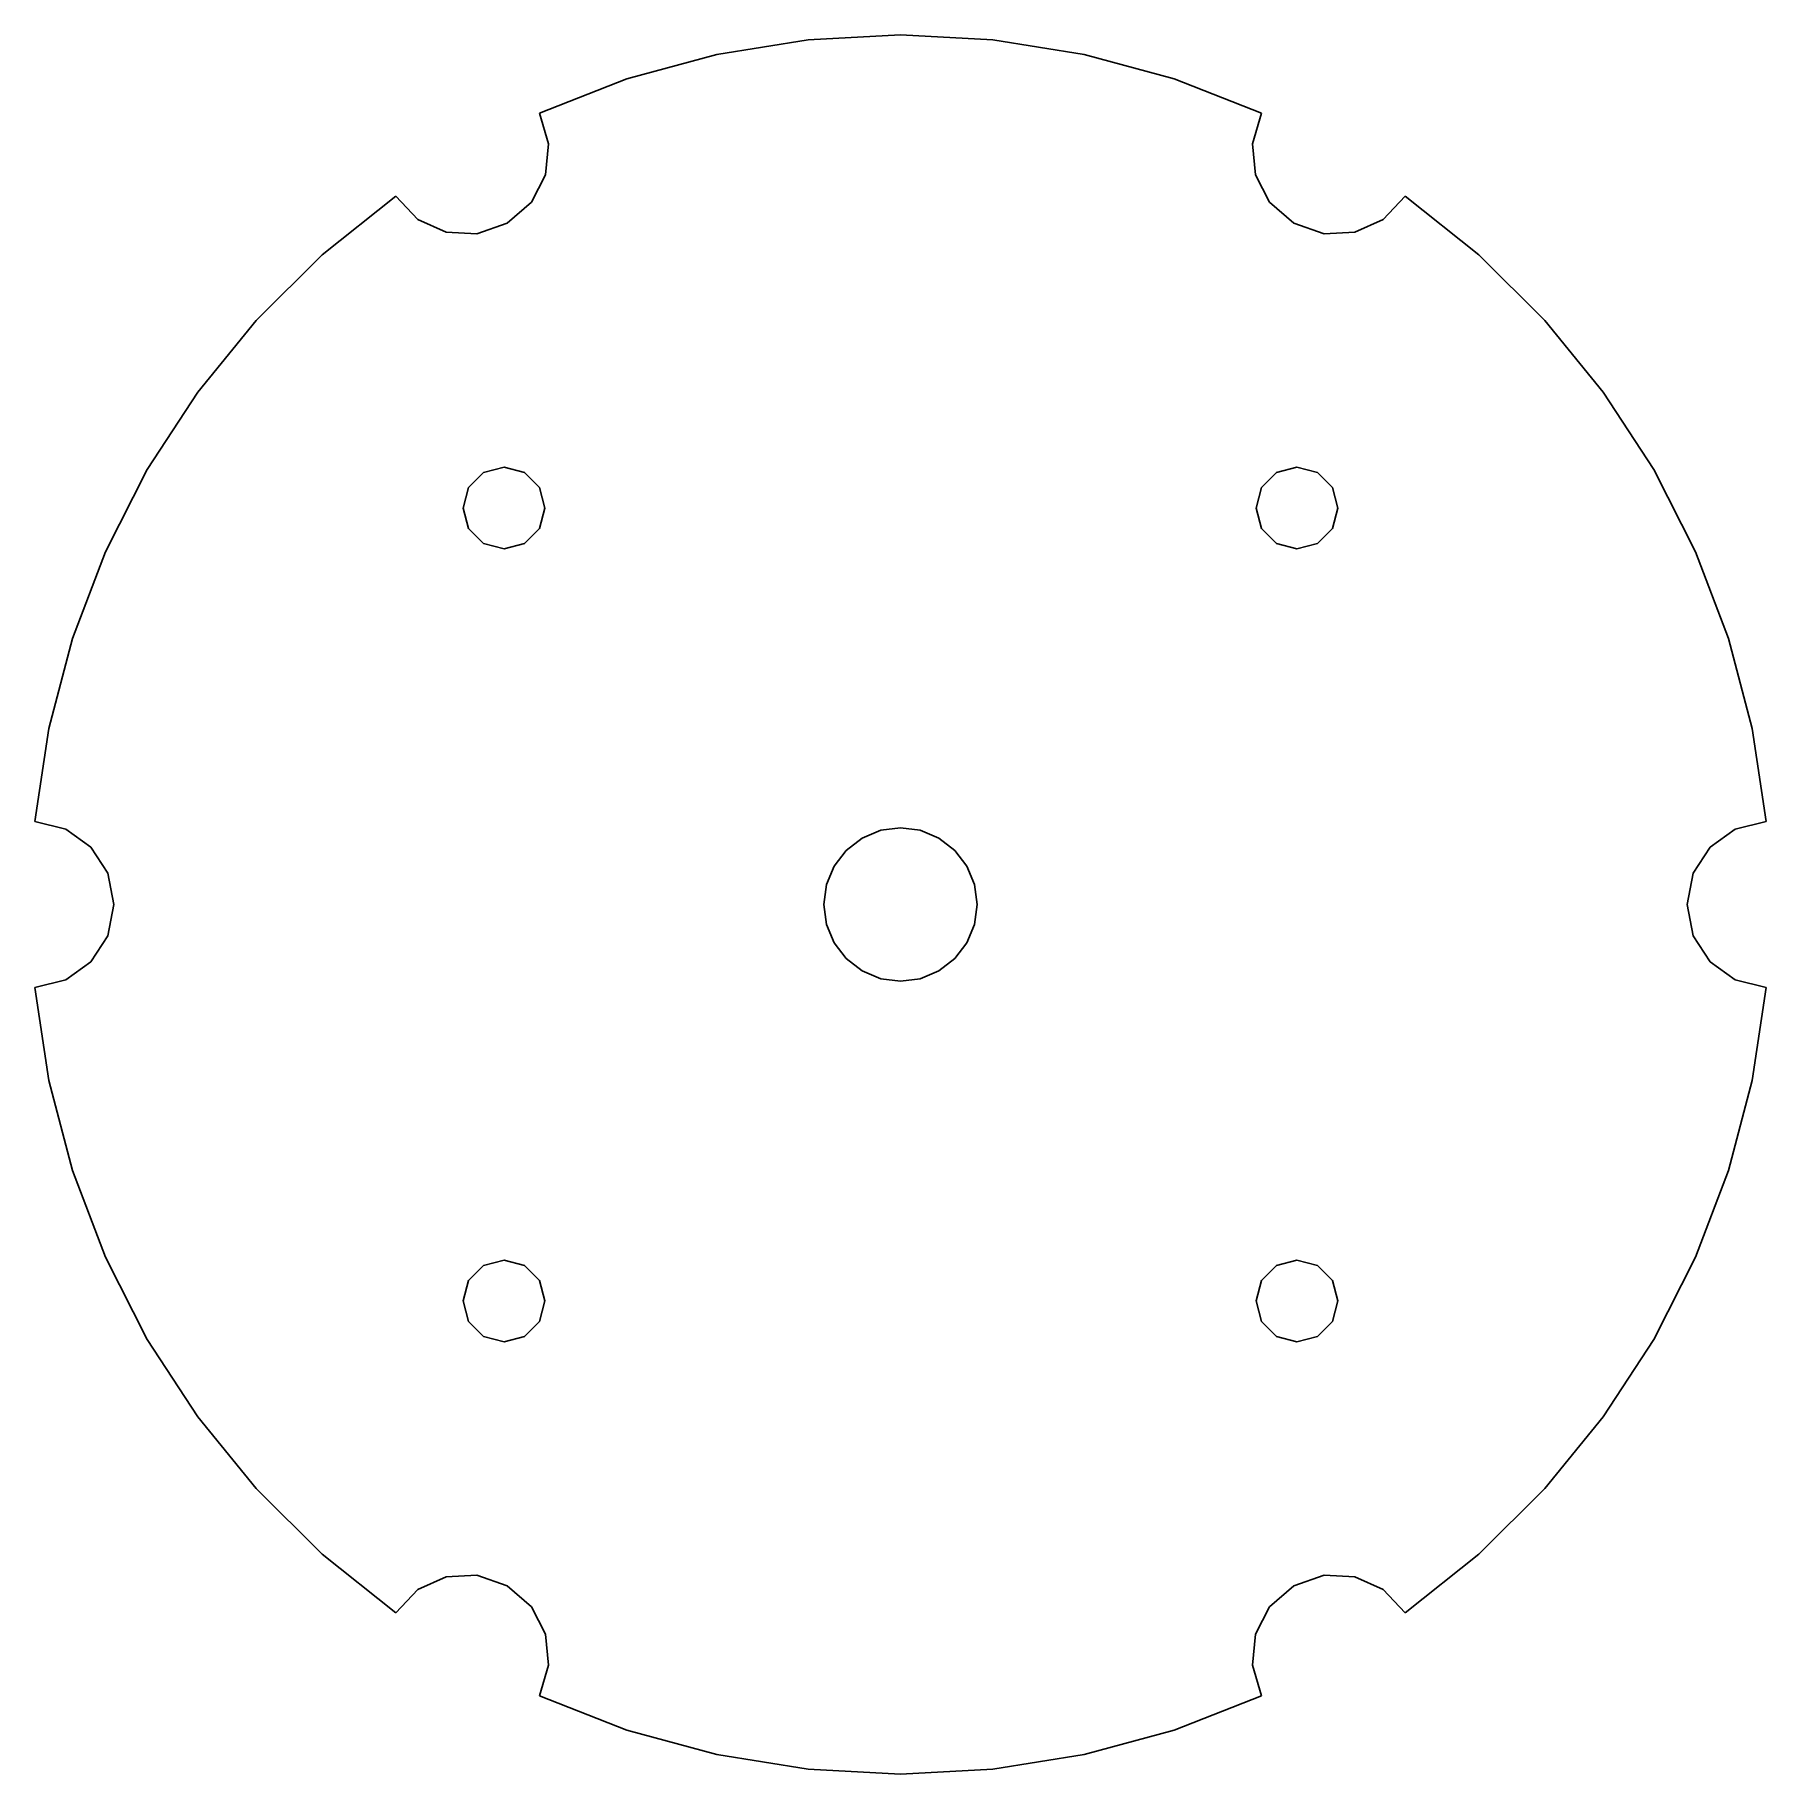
# Model space of a CAD drawing. Extents: x -34 to 34, y -34 to 298.
# Drawn here: x -33.8 to 33.8, y -34 to 34 of the extents above.
import ezdxf

# ---------------------------------------------------------------- set-up
doc = ezdxf.new("R2010")
doc.units = 0

msp = doc.modelspace()

# ---------------------------------------------------------------- linework, layer by layer
for p, q in [((0, 34.000331), (-3.605831, 33.808675)), ((3.605831, 33.808675), (0, 34.000331)), ((-3.605831, 33.808675), (-7.180425, 33.233704)), ((7.180425, 33.233704), (3.605831, 33.808675)), ((-7.180425, 33.233704), (-10.692544, 32.27542)), ((10.692544, 32.27542), (7.180425, 33.233704)), ((-10.692544, 32.27542), (-14.110951, 30.933822)), ((14.110951, 30.933822), (10.692544, 32.27542)), ((-13.762043, 29.732923), (-14.110951, 30.933822)), ((14.110951, 30.933822), (13.762043, 29.732923)), ((-13.881728, 28.529241), (-13.762043, 29.732923)), ((13.762043, 29.732923), (13.881728, 28.529241)), ((-14.432032, 27.452049), (-13.881728, 28.529241)), ((13.881728, 28.529241), (14.432032, 27.452049)), ((-19.733676, 27.687539), (-22.604737, 25.397911)), ((-19.733676, 27.687539), (-18.868121, 26.784928)), ((-15.374981, 26.630623), (-14.432032, 27.452049)), ((14.432032, 27.452049), (15.374981, 26.630623)), ((18.868121, 26.784928), (19.733676, 27.687539)), ((22.604737, 25.397911), (19.733676, 27.687539)), ((-18.868121, 26.784928), (-17.765859, 26.286737)), ((-16.557831, 26.224718), (-15.374981, 26.630623)), ((15.374981, 26.630623), (16.557831, 26.224718)), ((17.765859, 26.286737), (18.868121, 26.784928)), ((-17.765859, 26.286737), (-16.557831, 26.224718)), ((16.557831, 26.224718), (17.765859, 26.286737)), ((-22.604737, 25.397911), (-25.190695, 22.835469)), ((25.190695, 22.835469), (22.604737, 25.397911)), ((-25.190695, 22.835469), (-27.475931, 20.027265)), ((27.475931, 20.027265), (25.190695, 22.835469)), ((-27.475931, 20.027265), (-29.444827, 17.000353)), ((29.444827, 17.000353), (27.475931, 20.027265)), ((-29.444827, 17.000353), (-31.081762, 13.781783)), ((-15.49998, 17.100353), (-16.299979, 16.885993)), ((-14.699981, 16.885993), (-15.49998, 17.100353)), ((15.49998, 17.100353), (14.699981, 16.885993)), ((16.299979, 16.885993), (15.49998, 17.100353)), ((31.081762, 13.781783), (29.444827, 17.000353)), ((-16.299979, 16.885993), (-16.885619, 16.300354)), ((-14.114342, 16.300354), (-14.699981, 16.885993)), ((14.699981, 16.885993), (14.114342, 16.300354)), ((16.885619, 16.300354), (16.299979, 16.885993)), ((-16.885619, 16.300354), (-17.099978, 15.500355)), ((-13.899982, 15.500355), (-14.114342, 16.300354)), ((14.114342, 16.300354), (13.899982, 15.500355)), ((17.099978, 15.500355), (16.885619, 16.300354)), ((-17.099978, 15.500355), (-16.885619, 14.700356)), ((-14.114342, 14.700356), (-13.899982, 15.500355)), ((-13.899982, 15.500355), (-13.899982, 15.500355)), ((13.899982, 15.500355), (14.114342, 14.700356)), ((16.885619, 14.700356), (17.099978, 15.500355)), ((17.099978, 15.500355), (17.099978, 15.500355)), ((-16.885619, 14.700356), (-16.299979, 14.114716)), ((-14.699981, 14.114716), (-14.114342, 14.700356)), ((14.114342, 14.700356), (14.699981, 14.114716)), ((16.299979, 14.114716), (16.885619, 14.700356)), ((-31.081762, 13.781783), (-32.37112, 10.398609)), ((-16.299979, 14.114716), (-15.49998, 13.900357)), ((-15.49998, 13.900357), (-14.699981, 14.114716)), ((14.699981, 14.114716), (15.49998, 13.900357)), ((15.49998, 13.900357), (16.299979, 14.114716)), ((32.37112, 10.398609), (31.081762, 13.781783)), ((-32.37112, 10.398609), (-33.297281, 6.877882)), ((33.297281, 6.877882), (32.37112, 10.398609)), ((-33.297281, 6.877882), (-33.844627, 3.246656)), ((33.844627, 3.246656), (33.297281, 6.877882)), ((-32.630165, 2.948369), (-33.844627, 3.246656)), ((-31.647588, 2.242877), (-32.630165, 2.948369)), ((-0.770192, 2.89989), (-1.499998, 2.598447)), ((0, 3.00037), (-0.770192, 2.89989)), ((0.770192, 2.89989), (0, 3.00037)), ((1.499998, 2.598447), (0.770192, 2.89989)), ((32.630165, 2.948369), (31.647588, 2.242877)), ((33.844627, 3.246656), (32.630165, 2.948369)), ((-30.989865, 1.227704), (-31.647588, 2.242877)), ((-2.125958, 2.117138), (-2.598073, 1.500372)), ((-1.499998, 2.598447), (-2.125958, 2.117138)), ((2.125958, 2.117138), (1.499998, 2.598447)), ((2.598073, 1.500372), (2.125958, 2.117138)), ((31.647588, 2.242877), (30.989865, 1.227704)), ((-2.598073, 1.500372), (-2.89615, 0.783126)), ((2.89615, 0.783126), (2.598073, 1.500372)), ((-30.749964, 0.000374), (-30.989865, 1.227704)), ((-2.89615, 0.783126), (-2.999996, 0.000374)), ((2.999996, 0.000374), (2.89615, 0.783126)), ((30.989865, 1.227704), (30.749964, 0.000374)), ((-30.989865, -1.226956), (-30.749964, 0.000374)), ((-2.999996, 0.000374), (-2.89615, -0.782378)), ((2.89615, -0.782378), (2.999996, 0.000374)), ((2.999996, 0.000374), (2.999996, 0.000374)), ((30.749964, 0.000374), (30.989865, -1.226956)), ((-31.647588, -2.242129), (-30.989865, -1.226956)), ((-2.89615, -0.782378), (-2.598073, -1.499624)), ((2.598073, -1.499624), (2.89615, -0.782378)), ((30.989865, -1.226956), (31.647588, -2.242129)), ((-2.598073, -1.499624), (-2.125958, -2.116389)), ((2.125958, -2.116389), (2.598073, -1.499624)), ((-32.630165, -2.947621), (-31.647588, -2.242129)), ((-2.125958, -2.116389), (-1.499998, -2.597699)), ((-1.499998, -2.597699), (-0.770192, -2.899141)), ((0.770192, -2.899141), (1.499998, -2.597699)), ((1.499998, -2.597699), (2.125958, -2.116389)), ((31.647588, -2.242129), (32.630165, -2.947621)), ((-33.844627, -3.245908), (-32.630165, -2.947621)), ((-33.844627, -3.245908), (-33.297281, -6.877134)), ((-0.770192, -2.899141), (0, -2.999622)), ((0, -2.999622), (0.770192, -2.899141)), ((32.630165, -2.947621), (33.844627, -3.245908)), ((33.297281, -6.877134), (33.844627, -3.245908)), ((-33.297281, -6.877134), (-32.37112, -10.397861)), ((32.37112, -10.397861), (33.297281, -6.877134)), ((-32.37112, -10.397861), (-31.081762, -13.781035)), ((31.081762, -13.781035), (32.37112, -10.397861)), ((-31.081762, -13.781035), (-29.444827, -16.999604)), ((-16.299979, -14.113967), (-16.885619, -14.699607)), ((-15.49998, -13.899608), (-16.299979, -14.113967)), ((-14.699981, -14.113967), (-15.49998, -13.899608)), ((-14.114342, -14.699607), (-14.699981, -14.113967)), ((14.699981, -14.113967), (14.114342, -14.699607)), ((15.49998, -13.899608), (14.699981, -14.113967)), ((16.299979, -14.113967), (15.49998, -13.899608)), ((16.885619, -14.699607), (16.299979, -14.113967)), ((29.444827, -16.999604), (31.081762, -13.781035)), ((-16.885619, -14.699607), (-17.099978, -15.499606)), ((-13.899982, -15.499606), (-14.114342, -14.699607)), ((14.114342, -14.699607), (13.899982, -15.499606)), ((17.099978, -15.499606), (16.885619, -14.699607)), ((-17.099978, -15.499606), (-16.885619, -16.299605)), ((-14.114342, -16.299605), (-13.899982, -15.499606)), ((-13.899982, -15.499606), (-13.899982, -15.499606)), ((13.899982, -15.499606), (14.114342, -16.299605)), ((16.885619, -16.299605), (17.099978, -15.499606)), ((17.099978, -15.499606), (17.099978, -15.499606)), ((-16.885619, -16.299605), (-16.299979, -16.885245)), ((-14.699981, -16.885245), (-14.114342, -16.299605)), ((14.114342, -16.299605), (14.699981, -16.885245)), ((16.299979, -16.885245), (16.885619, -16.299605)), ((-29.444827, -16.999604), (-27.475931, -20.026517)), ((-16.299979, -16.885245), (-15.49998, -17.099604)), ((-15.49998, -17.099604), (-14.699981, -16.885245)), ((14.699981, -16.885245), (15.49998, -17.099604)), ((15.49998, -17.099604), (16.299979, -16.885245)), ((27.475931, -20.026517), (29.444827, -16.999604)), ((-27.475931, -20.026517), (-25.190695, -22.834721)), ((25.190695, -22.834721), (27.475931, -20.026517)), ((-25.190695, -22.834721), (-22.604737, -25.397163)), ((22.604737, -25.397163), (25.190695, -22.834721)), ((-22.604737, -25.397163), (-19.733676, -27.686791)), ((19.733676, -27.686791), (22.604737, -25.397163)), ((-17.765859, -26.28599), (-18.868121, -26.78418)), ((-16.557832, -26.223971), (-17.765859, -26.28599)), ((-15.374982, -26.629876), (-16.557832, -26.223971)), ((16.557832, -26.223971), (15.374982, -26.629876)), ((17.765859, -26.28599), (16.557832, -26.223971)), ((18.868121, -26.78418), (17.765859, -26.28599)), ((-18.868121, -26.78418), (-19.733676, -27.686791)), ((-14.432033, -27.451301), (-15.374982, -26.629876)), ((15.374982, -26.629876), (14.432033, -27.451301)), ((19.733676, -27.686791), (18.868121, -26.78418)), ((-13.881729, -28.528493), (-14.432033, -27.451301)), ((14.432033, -27.451301), (13.881729, -28.528493)), ((-13.762044, -29.732175), (-13.881729, -28.528493)), ((13.881729, -28.528493), (13.762044, -29.732175)), ((-14.110951, -30.933073), (-13.762044, -29.732175)), ((13.762044, -29.732175), (14.110951, -30.933073)), ((-14.110951, -30.933073), (-10.692544, -32.274671)), ((10.692544, -32.274671), (14.110951, -30.933073)), ((-10.692544, -32.274671), (-7.180425, -33.232956)), ((7.180425, -33.232956), (10.692544, -32.274671)), ((-7.180425, -33.232956), (-3.605831, -33.807926)), ((3.605831, -33.807926), (7.180425, -33.232956)), ((-3.605831, -33.807926), (0, -33.999583)), ((0, -33.999583), (3.605831, -33.807926))]:
    msp.add_line(p, q)

doc.saveas('drawing.dxf')
